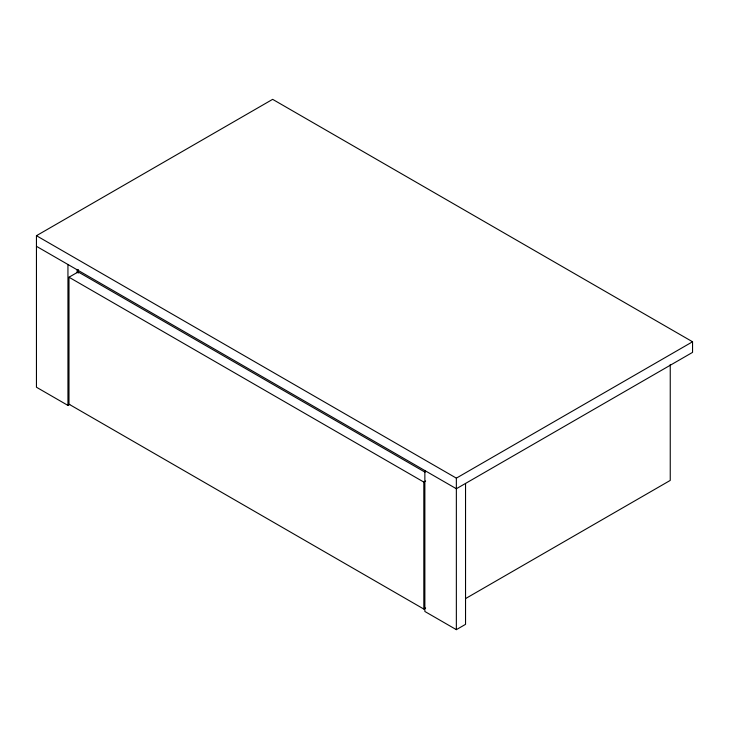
<?xml version="1.0" encoding="UTF-8"?>
<svg xmlns="http://www.w3.org/2000/svg" width="729" height="729" viewBox="0 0 729 729"><rect width="100%" height="100%" fill="white"/><g stroke="black" fill="none" stroke-linecap="round" stroke-linejoin="round"><path stroke-width="1.09" d="M69.784 404.349L67.943 405.415L36.45 387.227L36.45 235.704L272.646 99.344L692.55 341.773L692.55 352.38L456.354 488.74L36.45 246.311M425.645 607.995L423.813 609.052L68.991 404.203L68.991 277.22L78.176 271.917L425.116 472.219M68.991 277.22L423.813 482.079L425.645 481.012M36.45 235.704L456.354 478.142L692.55 341.773M465.831 598.427L670.243 480.411L670.243 364.5M424.861 470.56L424.861 611.476L456.354 629.656L465.539 624.352L465.539 483.445M456.354 478.142L456.354 629.656M423.813 482.079L423.813 609.052M78.44 269.657L78.44 273.029M77.128 269.42L77.128 272.828M67.943 264.499L67.943 405.415"/></g></svg>
